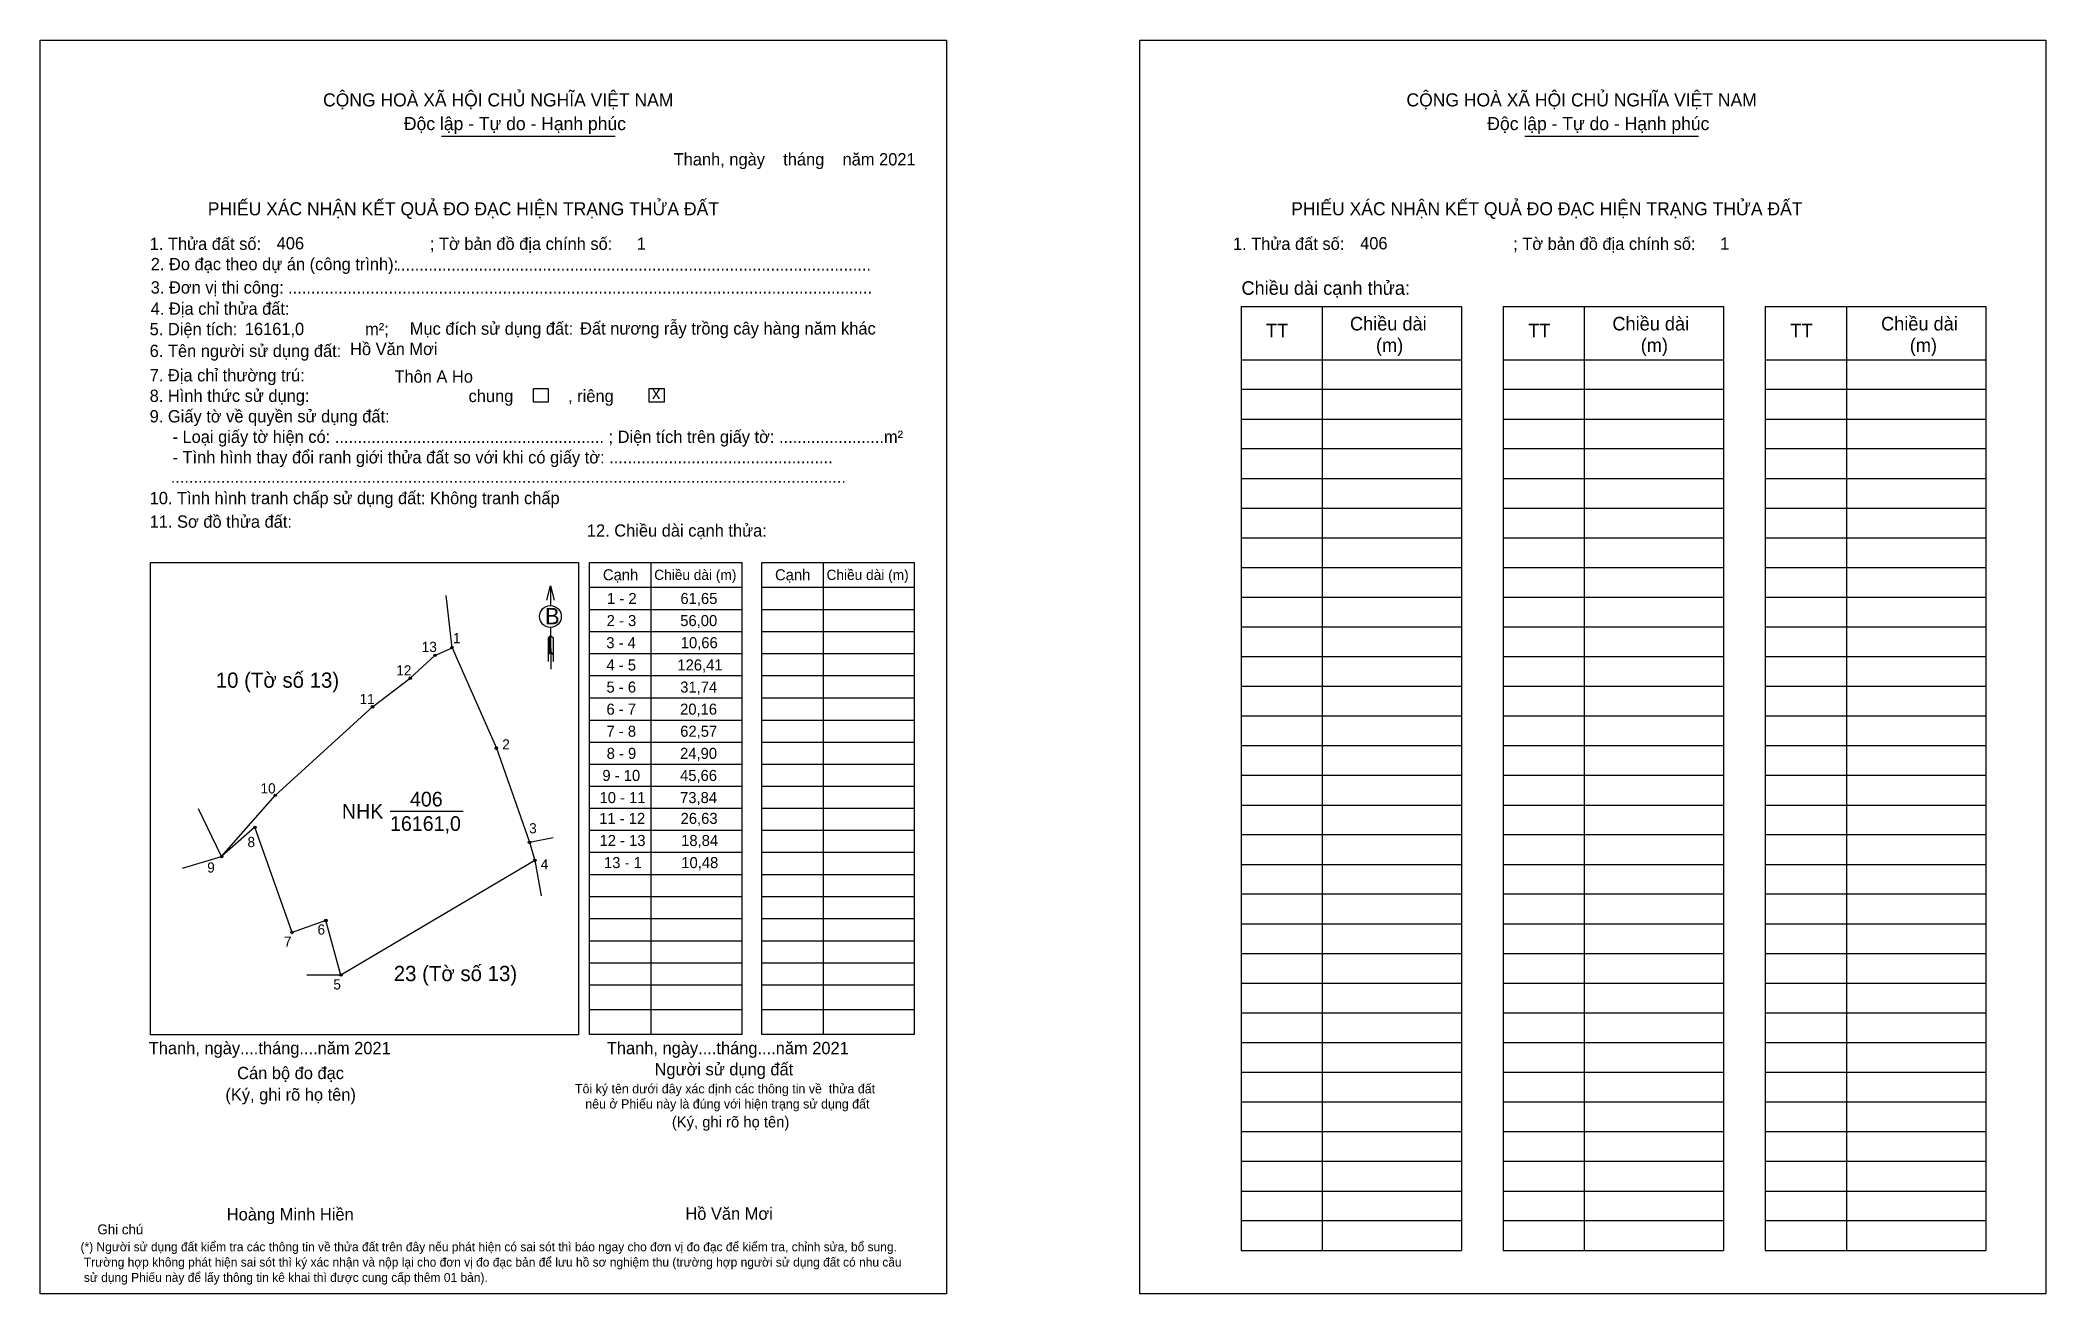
# Model space of a CAD drawing. Extents: x 545796 to 546922, y 1823368 to 1824071.
import ezdxf

# ---------------------------------------------------------------- set-up
doc = ezdxf.new("R2010")
doc.units = 0
for name, color, linetype in [('CanhThua', 7, 'Continuous'), ('kqddKhungInTrang1', 7, 'Continuous'), ('kqddKhungInTrang2', 7, 'Continuous'), ('kqddNoiDung', 7, 'Continuous'), ('kqddTemplate', 7, 'Continuous'), ('Level 1', 7, 'Continuous'), ('MocDinhThua', 7, 'Continuous'), ('NhanDiaChinhThua', 7, 'Continuous'), ('RauThua', 7, 'Continuous'), ('SoHieuDinhThua', 7, 'Continuous')]:
    doc.layers.add(name, color=color, linetype=linetype)

msp = doc.modelspace()

# ---------------------------------------------------------------- linework, layer by layer
at = {"layer": 'CanhThua'}
for p, q in [((546017.4, 1823726.1), (546027, 1823730.4)), ((546027, 1823730.4), (546051.9, 1823674)), ((546003.6, 1823713.3), (546017.4, 1823726.1)), ((545982.4, 1823697.2), (546003.6, 1823713.3)), ((545927.8, 1823647.5), (545982.4, 1823697.2)), ((546051.9, 1823674), (546070.5, 1823621.2)), ((545897.7, 1823613.2), (545927.8, 1823647.5)), ((545916.4, 1823629.6), (545897.7, 1823613.2)), ((545937.2, 1823570.6), (545916.4, 1823629.6)), ((546070.5, 1823621.2), (546073.5, 1823611)), ((546073.5, 1823611), (545964.6, 1823546.7)), ((545956.2, 1823577.3), (545937.2, 1823570.6)), ((545964.6, 1823546.7), (545956.2, 1823577.3))]:
    msp.add_line(p, q, dxfattribs=at)
at = {"layer": 'kqddKhungInTrang1'}
msp.add_lwpolyline([(545795.8, 1824071.3), (546304.5, 1824071.3), (546304.5, 1823367.8), (545795.8, 1823367.8)], close=True, dxfattribs=at)
at = {"layer": 'kqddKhungInTrang2'}
msp.add_lwpolyline([(546413, 1824071.3), (546921.6, 1824071.3), (546921.6, 1823367.8), (546413, 1823367.8)], close=True, dxfattribs=at)
at = {"layer": 'kqddTemplate'}
for p, q in [((546021.1, 1824017.5), (546118.5, 1824017.5)), ((546629.2, 1824017.5), (546726.6, 1824017.5)), ((546469.9, 1823921.8), (546593.6, 1823921.8)), ((546469.9, 1823921.8), (546469.9, 1823392.2)), ((546515.4, 1823921.8), (546515.4, 1823392.2)), ((546593.6, 1823921.8), (546593.6, 1823392.2)), ((546617, 1823921.8), (546617, 1823392.2)), ((546617, 1823921.8), (546740.7, 1823921.8)), ((546662.5, 1823921.8), (546662.5, 1823392.2)), ((546740.7, 1823921.8), (546740.7, 1823392.2)), ((546764.1, 1823921.8), (546764.1, 1823392.2)), ((546764.1, 1823921.8), (546887.8, 1823921.8)), ((546809.6, 1823921.8), (546809.6, 1823392.2)), ((546887.8, 1823921.8), (546887.8, 1823392.2)), ((546469.9, 1823892), (546593.6, 1823892)), ((546617, 1823892), (546740.7, 1823892)), ((546764.1, 1823892), (546887.8, 1823892)), ((546469.9, 1823875.4), (546593.6, 1823875.4)), ((546617, 1823875.4), (546740.7, 1823875.4)), ((546764.1, 1823875.4), (546887.8, 1823875.4)), ((546469.9, 1823858.7), (546593.6, 1823858.7)), ((546617, 1823858.7), (546740.7, 1823858.7)), ((546764.1, 1823858.7), (546887.8, 1823858.7)), ((546469.9, 1823842.1), (546593.6, 1823842.1)), ((546617, 1823842.1), (546740.7, 1823842.1)), ((546764.1, 1823842.1), (546887.8, 1823842.1)), ((546469.9, 1823825.4), (546593.6, 1823825.4)), ((546617, 1823825.4), (546740.7, 1823825.4)), ((546764.1, 1823825.4), (546887.8, 1823825.4)), ((546469.9, 1823808.7), (546593.6, 1823808.7)), ((546617, 1823808.7), (546740.7, 1823808.7)), ((546764.1, 1823808.7), (546887.8, 1823808.7)), ((546469.9, 1823792.1), (546593.6, 1823792.1)), ((546617, 1823792.1), (546740.7, 1823792.1)), ((546764.1, 1823792.1), (546887.8, 1823792.1)), ((546104.1, 1823778.1), (546189.8, 1823778.1)), ((546104.1, 1823513.4), (546104.1, 1823778.1)), ((546138.6, 1823778.1), (546138.6, 1823513.4)), ((546189.8, 1823513.4), (546189.8, 1823778.1)), ((546200.8, 1823778.1), (546286.5, 1823778.1)), ((546200.8, 1823513.4), (546200.8, 1823778.1)), ((546235.3, 1823778.1), (546235.3, 1823513.4)), ((546286.5, 1823513.4), (546286.5, 1823778.1)), ((546469.9, 1823775.4), (546593.6, 1823775.4)), ((546617, 1823775.4), (546740.7, 1823775.4)), ((546764.1, 1823775.4), (546887.8, 1823775.4)), ((546082.3, 1823765.1), (546082.3, 1823754)), ((546104.1, 1823764.3), (546189.8, 1823764.3)), ((546200.8, 1823764.3), (546286.5, 1823764.3)), ((546469.9, 1823758.8), (546593.6, 1823758.8)), ((546617, 1823758.8), (546740.7, 1823758.8)), ((546764.1, 1823758.8), (546887.8, 1823758.8)), ((546082.3, 1823741.8), (546082.4, 1823718.4)), ((546104.1, 1823751.9), (546189.8, 1823751.9)), ((546200.8, 1823751.9), (546286.5, 1823751.9)), ((546469.9, 1823742.1), (546593.6, 1823742.1)), ((546617, 1823742.1), (546740.7, 1823742.1)), ((546764.1, 1823742.1), (546887.8, 1823742.1)), ((546082.3, 1823737.3), (546080.9, 1823736)), ((546082.3, 1823736.7), (546080.9, 1823735.3)), ((546082.4, 1823736.1), (546080.9, 1823734.7)), ((546080.9, 1823736), (546080.9, 1823722.6)), ((546082.4, 1823735.4), (546080.9, 1823734.1)), ((546082.4, 1823734.8), (546080.9, 1823733.4)), ((546082.4, 1823734.2), (546080.9, 1823732.8)), ((546082.4, 1823733.5), (546080.9, 1823732.2)), ((546082.4, 1823732.9), (546080.9, 1823731.5)), ((546082.4, 1823732.3), (546080.9, 1823730.9)), ((546082.4, 1823731.6), (546080.9, 1823730.2)), ((546082.4, 1823731), (546080.9, 1823729.6)), ((546082.4, 1823730.3), (546080.9, 1823729)), ((546082.3, 1823737.3), (546083.8, 1823736)), ((546083.8, 1823736), (546083.8, 1823722.6)), ((546104.1, 1823739.5), (546189.8, 1823739.5)), ((546200.8, 1823739.5), (546286.5, 1823739.5)), ((546082.4, 1823729.7), (546080.9, 1823728.3)), ((546082.4, 1823729.1), (546080.9, 1823727.7)), ((546082.4, 1823728.4), (546080.9, 1823727.1)), ((546082.4, 1823727.8), (546080.9, 1823726.4)), ((546082.4, 1823727.8), (546083.8, 1823726.4)), ((546104.1, 1823727.1), (546189.8, 1823727.1)), ((546200.8, 1823727.1), (546286.5, 1823727.1)), ((546469.9, 1823725.4), (546593.6, 1823725.4)), ((546617, 1823725.4), (546740.7, 1823725.4)), ((546764.1, 1823725.4), (546887.8, 1823725.4)), ((546104.1, 1823714.7), (546189.8, 1823714.7)), ((546200.8, 1823714.7), (546286.5, 1823714.7)), ((546469.9, 1823708.8), (546593.6, 1823708.8)), ((546617, 1823708.8), (546740.7, 1823708.8)), ((546764.1, 1823708.8), (546887.8, 1823708.8)), ((546104.1, 1823702.3), (546189.8, 1823702.3)), ((546200.8, 1823702.3), (546286.5, 1823702.3)), ((546104.1, 1823689.8), (546189.8, 1823689.8)), ((546200.8, 1823689.8), (546286.5, 1823689.8)), ((546469.9, 1823692.1), (546593.6, 1823692.1)), ((546617, 1823692.1), (546740.7, 1823692.1)), ((546764.1, 1823692.1), (546887.8, 1823692.1)), ((546104.1, 1823677.4), (546189.8, 1823677.4)), ((546200.8, 1823677.4), (546286.5, 1823677.4)), ((546469.9, 1823675.5), (546593.6, 1823675.5)), ((546617, 1823675.5), (546740.7, 1823675.5)), ((546764.1, 1823675.5), (546887.8, 1823675.5)), ((546104.1, 1823665), (546189.8, 1823665)), ((546200.8, 1823665), (546286.5, 1823665)), ((546104.1, 1823652.6), (546189.8, 1823652.6)), ((546200.8, 1823652.6), (546286.5, 1823652.6)), ((546469.9, 1823658.8), (546593.6, 1823658.8)), ((546617, 1823658.8), (546740.7, 1823658.8)), ((546764.1, 1823658.8), (546887.8, 1823658.8)), ((546189.8, 1823640.2), (546104.1, 1823640.2)), ((546286.5, 1823640.2), (546200.8, 1823640.2)), ((546469.9, 1823642.1), (546593.6, 1823642.1)), ((546617, 1823642.1), (546740.7, 1823642.1)), ((546764.1, 1823642.1), (546887.8, 1823642.1)), ((546189.8, 1823627.8), (546104.1, 1823627.8)), ((546286.5, 1823627.8), (546200.8, 1823627.8)), ((546469.9, 1823625.5), (546593.6, 1823625.5)), ((546617, 1823625.5), (546740.7, 1823625.5)), ((546764.1, 1823625.5), (546887.8, 1823625.5)), ((546189.8, 1823615.4), (546104.1, 1823615.4)), ((546286.5, 1823615.4), (546200.8, 1823615.4)), ((546469.9, 1823608.8), (546593.6, 1823608.8)), ((546617, 1823608.8), (546740.7, 1823608.8)), ((546764.1, 1823608.8), (546887.8, 1823608.8)), ((546189.8, 1823603), (546104.1, 1823603)), ((546286.5, 1823603), (546200.8, 1823603)), ((546189.8, 1823590.6), (546104.1, 1823590.6)), ((546286.5, 1823590.6), (546200.8, 1823590.6)), ((546469.9, 1823592.2), (546593.6, 1823592.2)), ((546617, 1823592.2), (546740.7, 1823592.2)), ((546764.1, 1823592.2), (546887.8, 1823592.2)), ((546189.8, 1823578.2), (546104.1, 1823578.2)), ((546286.5, 1823578.2), (546200.8, 1823578.2)), ((546469.9, 1823575.5), (546593.6, 1823575.5)), ((546617, 1823575.5), (546740.7, 1823575.5)), ((546764.1, 1823575.5), (546887.8, 1823575.5)), ((546189.8, 1823565.8), (546104.1, 1823565.8)), ((546286.5, 1823565.8), (546200.8, 1823565.8)), ((546189.8, 1823553.4), (546104.1, 1823553.4)), ((546286.5, 1823553.4), (546200.8, 1823553.4)), ((546469.9, 1823558.8), (546593.6, 1823558.8)), ((546617, 1823558.8), (546740.7, 1823558.8)), ((546764.1, 1823558.8), (546887.8, 1823558.8)), ((546189.8, 1823541), (546104.1, 1823541)), ((546286.5, 1823541), (546200.8, 1823541)), ((546469.9, 1823542.2), (546593.6, 1823542.2)), ((546617, 1823542.2), (546740.7, 1823542.2)), ((546764.1, 1823542.2), (546887.8, 1823542.2)), ((546189.8, 1823527.2), (546104.1, 1823527.2)), ((546286.5, 1823527.2), (546200.8, 1823527.2)), ((546469.9, 1823525.5), (546593.6, 1823525.5)), ((546617, 1823525.5), (546740.7, 1823525.5)), ((546764.1, 1823525.5), (546887.8, 1823525.5)), ((546189.8, 1823513.4), (546104.1, 1823513.4)), ((546286.5, 1823513.4), (546200.8, 1823513.4)), ((546469.9, 1823508.8), (546593.6, 1823508.8)), ((546617, 1823508.8), (546740.7, 1823508.8)), ((546764.1, 1823508.8), (546887.8, 1823508.8)), ((546469.9, 1823492.2), (546593.6, 1823492.2)), ((546617, 1823492.2), (546740.7, 1823492.2)), ((546764.1, 1823492.2), (546887.8, 1823492.2)), ((546469.9, 1823475.5), (546593.6, 1823475.5)), ((546617, 1823475.5), (546740.7, 1823475.5)), ((546764.1, 1823475.5), (546887.8, 1823475.5)), ((546469.9, 1823458.9), (546593.6, 1823458.9)), ((546617, 1823458.9), (546740.7, 1823458.9)), ((546764.1, 1823458.9), (546887.8, 1823458.9)), ((546469.9, 1823442.2), (546593.6, 1823442.2)), ((546617, 1823442.2), (546740.7, 1823442.2)), ((546764.1, 1823442.2), (546887.8, 1823442.2)), ((546469.9, 1823425.5), (546593.6, 1823425.5)), ((546617, 1823425.5), (546740.7, 1823425.5)), ((546764.1, 1823425.5), (546887.8, 1823425.5)), ((546469.9, 1823408.9), (546593.6, 1823408.9)), ((546617, 1823408.9), (546740.7, 1823408.9)), ((546764.1, 1823408.9), (546887.8, 1823408.9)), ((546469.9, 1823392.2), (546593.6, 1823392.2)), ((546617, 1823392.2), (546740.7, 1823392.2)), ((546764.1, 1823392.2), (546887.8, 1823392.2))]:
    msp.add_line(p, q, dxfattribs=at)
for points in [[(546072.7, 1823875.9), (546080.9, 1823875.9), (546080.9, 1823868.2), (546072.7, 1823868.2)], [(546137.7, 1823875.9), (546146, 1823875.9), (546146, 1823868.2), (546137.7, 1823868.2)], [(545857.7, 1823778.1), (546098, 1823778.1), (546098, 1823513.2), (545857.7, 1823513.2)]]:
    msp.add_lwpolyline(points, close=True, dxfattribs=at)
msp.add_lwpolyline([(546080.3, 1823757.1), (546082.3, 1823765.1), (546084.3, 1823757.1)], dxfattribs=at)
msp.add_circle((546082.2, 1823747.9), 6.11, dxfattribs=at)
at = {"layer": 'Level 1'}
for p, q in [((546027, 1823730.4), (546023.8, 1823759.6)), ((545897.7, 1823613.2), (545884.8, 1823640)), ((546070.5, 1823621.2), (546083.8, 1823623.8)), ((546073.5, 1823611), (546077.1, 1823591.1)), ((545964.6, 1823546.7), (545945.5, 1823546.7))]:
    msp.add_line(p, q, dxfattribs=at)
at = {"layer": 'MocDinhThua'}
for centre in [(546027, 1823730.4), (546017.4, 1823726.1), (546003.6, 1823713.3), (545982.4, 1823697.2), (546051.9, 1823674), (545927.8, 1823647.5), (545916.4, 1823629.6), (546070.5, 1823621.2), (545897.7, 1823613.2), (546073.5, 1823611), (545956.2, 1823577.3), (545937.2, 1823570.6), (545964.6, 1823546.7)]:
    msp.add_circle(centre, 0.685, dxfattribs=at)
at = {"layer": 'NhanDiaChinhThua'}
msp.add_line((545992.2, 1823638.6), (546033.2, 1823638.6), dxfattribs=at)
at = {"layer": 'RauThua'}
msp.add_line((545875.8, 1823606.6), (545897.7, 1823613.2), dxfattribs=at)

# ---------------------------------------------------------------- texts
at = {"layer": 'kqddNoiDung'}
for s, height, p in [('Thanh, ngày    tháng    năm 2021  ', 6.893, (546151.4, 1824001)), ('406', 6.89, (545928.6, 1823953.9)), ('1', 6.89, (546130.7, 1823953.7)), ('406', 6.89, (546536.7, 1823953.9)), ('1', 6.89, (546738.8, 1823953.7)), ('........................................................................................................', 6.8925, (545995.8, 1823942)), ('................................................................................................................................', 6.8925, (545935, 1823929)), ('16161,0', 6.89, (545910.7, 1823905.8)), ('Đất nương rẫy trồng cây hàng năm khác', 6.893, (546098.9, 1823906.1)), ('Hồ Văn Mơi', 6.89, (545969.8, 1823894.6)), ('Thôn A Ho', 6.89, (545994.7, 1823879.1)), ('x', 6.89, (546139.3, 1823870)), ('1 - 2', 6.2, (546114, 1823754.9)), ('61,65', 6.2, (546155.2, 1823754.9)), ('2 - 3', 6.2, (546113.8, 1823742.5)), ('56,00', 6.2, (546155.1, 1823742.5)), ('3 - 4', 6.2, (546113.6, 1823730.1)), ('10,66', 6.2, (546155.4, 1823730.1)), ('4 - 5', 6.2, (546113.7, 1823717.6)), ('126,41', 6.2, (546153.5, 1823717.6)), ('5 - 6', 6.2, (546113.7, 1823705.2)), ('31,74', 6.2, (546155.1, 1823705.2)), ('6 - 7', 6.2, (546113.7, 1823692.8)), ('20,16', 6.2, (546155, 1823692.8)), ('7 - 8', 6.2, (546113.7, 1823680.4)), ('62,57', 6.2, (546155.1, 1823680.4)), ('8 - 9', 6.2, (546113.8, 1823668)), ('24,90', 6.2, (546155, 1823668)), ('9 - 10', 6.2, (546111.4, 1823655.6)), ('45,66', 6.2, (546155, 1823655.6)), ('10 - 11', 6.2, (546109.8, 1823643.2)), ('73,84', 6.2, (546155, 1823643.2)), ('11 - 12', 6.2, (546109.6, 1823631.5)), ('26,63', 6.2, (546155.3, 1823631.5)), ('12 - 13', 6.2, (546109.8, 1823619.1)), ('18,84', 6.2, (546155.6, 1823619.1)), ('13 - 1', 6.2, (546112.3, 1823606.7)), ('10,48', 6.2, (546155.7, 1823606.7)), ('Thanh, ngày....tháng....năm 2021', 6.893, (545856.8, 1823502.3)), ('Thanh, ngày....tháng....năm 2021', 6.893, (546113.9, 1823502.3)), ('Hồ Văn Mơi', 6.89, (546158, 1823409.4))]:
    msp.add_text(s, height=height, dxfattribs=at).set_placement(p)
at = {"layer": 'kqddTemplate'}
for s, height, p in [('CỘNG HOÀ XÃ HỘI CHỦ NGHĨA VIỆT NAM', 7.352, (545954.6, 1824034.1)), ('CỘNG HOÀ XÃ HỘI CHỦ NGHĨA VIỆT NAM', 7.352, (546562.7, 1824034.1)), ('Độc lập - Tự do - Hạnh phúc', 7.352, (546000, 1824020.8)), ('Độc lập - Tự do - Hạnh phúc', 7.352, (546608.1, 1824020.8)), ('PHIẾU XÁC NHẬN KẾT QUẢ ĐO ĐẠC HIỆN TRẠNG THỬA ĐẤT', 7.352, (545889.9, 1823973)), ('PHIẾU XÁC NHẬN KẾT QUẢ ĐO ĐẠC HIỆN TRẠNG THỬA ĐẤT', 7.352, (546498, 1823973)), ('1. Thửa đất số:                                     ; Tờ bản đồ địa chính số:', 6.893, (545857.3, 1823953.6)), ('1. Thửa đất số:                                     ; Tờ bản đồ địa chính số:', 6.893, (546465.3, 1823953.6)), ('2. Đo đạc theo dự án (công trình): ', 6.893, (545857.9, 1823942.2)), ('3. Đơn vị thi công: ', 6.893, (545857.9, 1823929.1)), ('Chiều dài cạnh thửa:', 7.616, (546470.1, 1823928.4)), ('4. Địa chỉ thửa đất:', 6.893, (545857.9, 1823917.2)), ('5. Diện tích:                            m²; ', 6.893, (545857.3, 1823905.7)), ('Mục đích sử dụng đất:', 6.893, (546003.3, 1823906)), ('TT', 7.62, (546483.9, 1823904.5)), ('Chiều dài', 7.62, (546531, 1823908.4)), ('TT', 7.62, (546631.1, 1823904.5)), ('Chiều dài', 7.62, (546678.3, 1823908.4)), ('TT', 7.62, (546778.2, 1823904.5)), ('Chiều dài', 7.62, (546829.1, 1823908.4)), ('6. Tên người sử dụng đất:', 6.893, (545857.3, 1823893.5)), ('(m)', 7.62, (546545.6, 1823896.3)), ('(m)', 7.62, (546694.2, 1823896.3)), ('(m)', 7.62, (546845.2, 1823896.3)), ('7. Địa chỉ thường trú:', 6.893, (545857.3, 1823879.8)), ('8. Hình thức sử dụng:', 6.893, (545857.3, 1823868.3)), ('chung            , riêng', 6.893, (546036.3, 1823868.2)), ('9. Giấy tờ về quyền sử dụng đất:', 6.893, (545857.3, 1823856.8)), ('     - Loại giấy tờ hiện có: ........................................................... ; Diện tích trên giấy tờ: .......................m²', 6.8925, (545857.3, 1823845.3)), ('     - Tình hình thay đổi ranh giới thửa đất so với khi có giấy tờ: .................................................', 6.8925, (545857.3, 1823833.8)), ('....................................................................................................................................................', 6.8925, (545869.1, 1823822.9)), ('10. Tình hình tranh chấp sử dụng đất: Không tranh chấp', 6.893, (545857.3, 1823810.9)), ('11. Sơ đồ thửa đất:', 6.893, (545857.3, 1823797.7)), ('12. Chiều dài cạnh thửa:', 6.893, (546102.7, 1823792.7)), ('Cạnh', 6.2, (546111.7, 1823768.2)), ('Chiều dài (m)', 5.744, (546140.5, 1823768.4)), ('Cạnh', 6.2, (546208.3, 1823768.2)), ('Chiều dài (m)', 5.744, (546237.2, 1823768.4)), ('B', 9.19, (546079.2, 1823743.5)), ('Cán bộ đo đạc', 6.893, (545906.4, 1823488.3)), ('Người sử dụng đất', 6.893, (546140.7, 1823490.4)), ('(Ký, ghi rõ họ tên)', 6.893, (545899.8, 1823476.2)), ('Tôi ký tên dưới đây xác định các thông tin về  thửa đất ', 5.211, (546096, 1823480.3)), ('nêu ở Phiếu này là đúng với hiện trạng sử dụng đất', 5.211, (546101.8, 1823471.8)), ('(Ký, ghi rõ họ tên)', 6.203, (546150.4, 1823461.2)), ('Hoàng Minh Hiền', 6.893, (545900.6, 1823409)), ('Ghi chú', 5.58, (545828, 1823401.2)), ('(*) Người sử dụng đất kiểm tra các thông tin về thửa đất trên đây nếu phát hiện có sai sót thì báo ngay cho đơn vị đo đạc để kiểm tra, chỉnh sửa, bổ sung.', 5.0246, (545818.5, 1823391.7)), (' Trường hợp không phát hiện sai sót thì ký xác nhận và nộp lại cho đơn vị đo đạc bản để lưu hồ sơ nghiệm thu (trường hợp người sử dụng đất có nhu cầu', 5.0246, (545818.5, 1823383.1)), (' sử dụng Phiếu này để lấy thông tin kê khai thì được cung cấp thêm 01 bản).', 5.025, (545818.5, 1823374.5))]:
    msp.add_text(s, height=height, dxfattribs=at).set_placement(p)
at = {"layer": 'NhanDiaChinhThua'}
for s, p in [('NHK', (545965.2, 1823634.5)), ('406', (546003.4, 1823641.3)), ('16161,0', (545992.2, 1823627.6))]:
    msp.add_text(s, height=8.23, dxfattribs=at).set_placement(p)
at = {"layer": 'SoHieuDinhThua'}
for s, height, p in [('13', 5.71, (546010, 1823728)), ('1', 5.71, (546027.5, 1823732.9)), ('12', 5.71, (545995.7, 1823714.8)), ('10 (Tờ số 13)', 8.563, (545894.4, 1823707.9)), ('11', 5.71, (545975.1, 1823698.7)), ('2', 5.71, (546055.2, 1823673.3)), ('10', 5.71, (545919.5, 1823648.6)), ('3', 5.71, (546070.3, 1823626.2)), ('8', 5.71, (545912.2, 1823618.5)), ('9', 5.71, (545889.6, 1823604.2)), ('4', 5.71, (546076.8, 1823606)), ('6', 5.71, (545951.5, 1823569.4)), ('7', 5.71, (545932.7, 1823562.6)), ('23 (Tờ số 13)', 8.563, (545994.3, 1823543.3)), ('5', 5.71, (545960.4, 1823538.6))]:
    msp.add_text(s, height=height, dxfattribs=at).set_placement(p)

doc.saveas('drawing.dxf')
